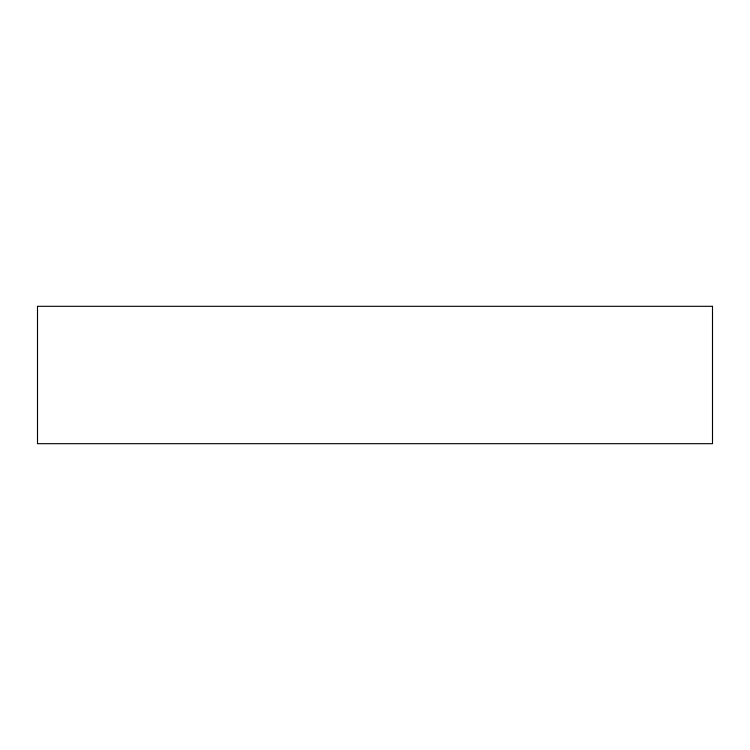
<?xml version="1.0" encoding="UTF-8"?>
<svg xmlns="http://www.w3.org/2000/svg" width="750" height="750" viewBox="0 0 750 750"><rect width="100%" height="100%" fill="white"/><g stroke="black" fill="none" stroke-linecap="round" stroke-linejoin="round"><path stroke-width="1.12" d="M712.5 306.319L37.5 306.319L37.5 443.681L712.5 443.681L712.5 306.319"/></g></svg>
